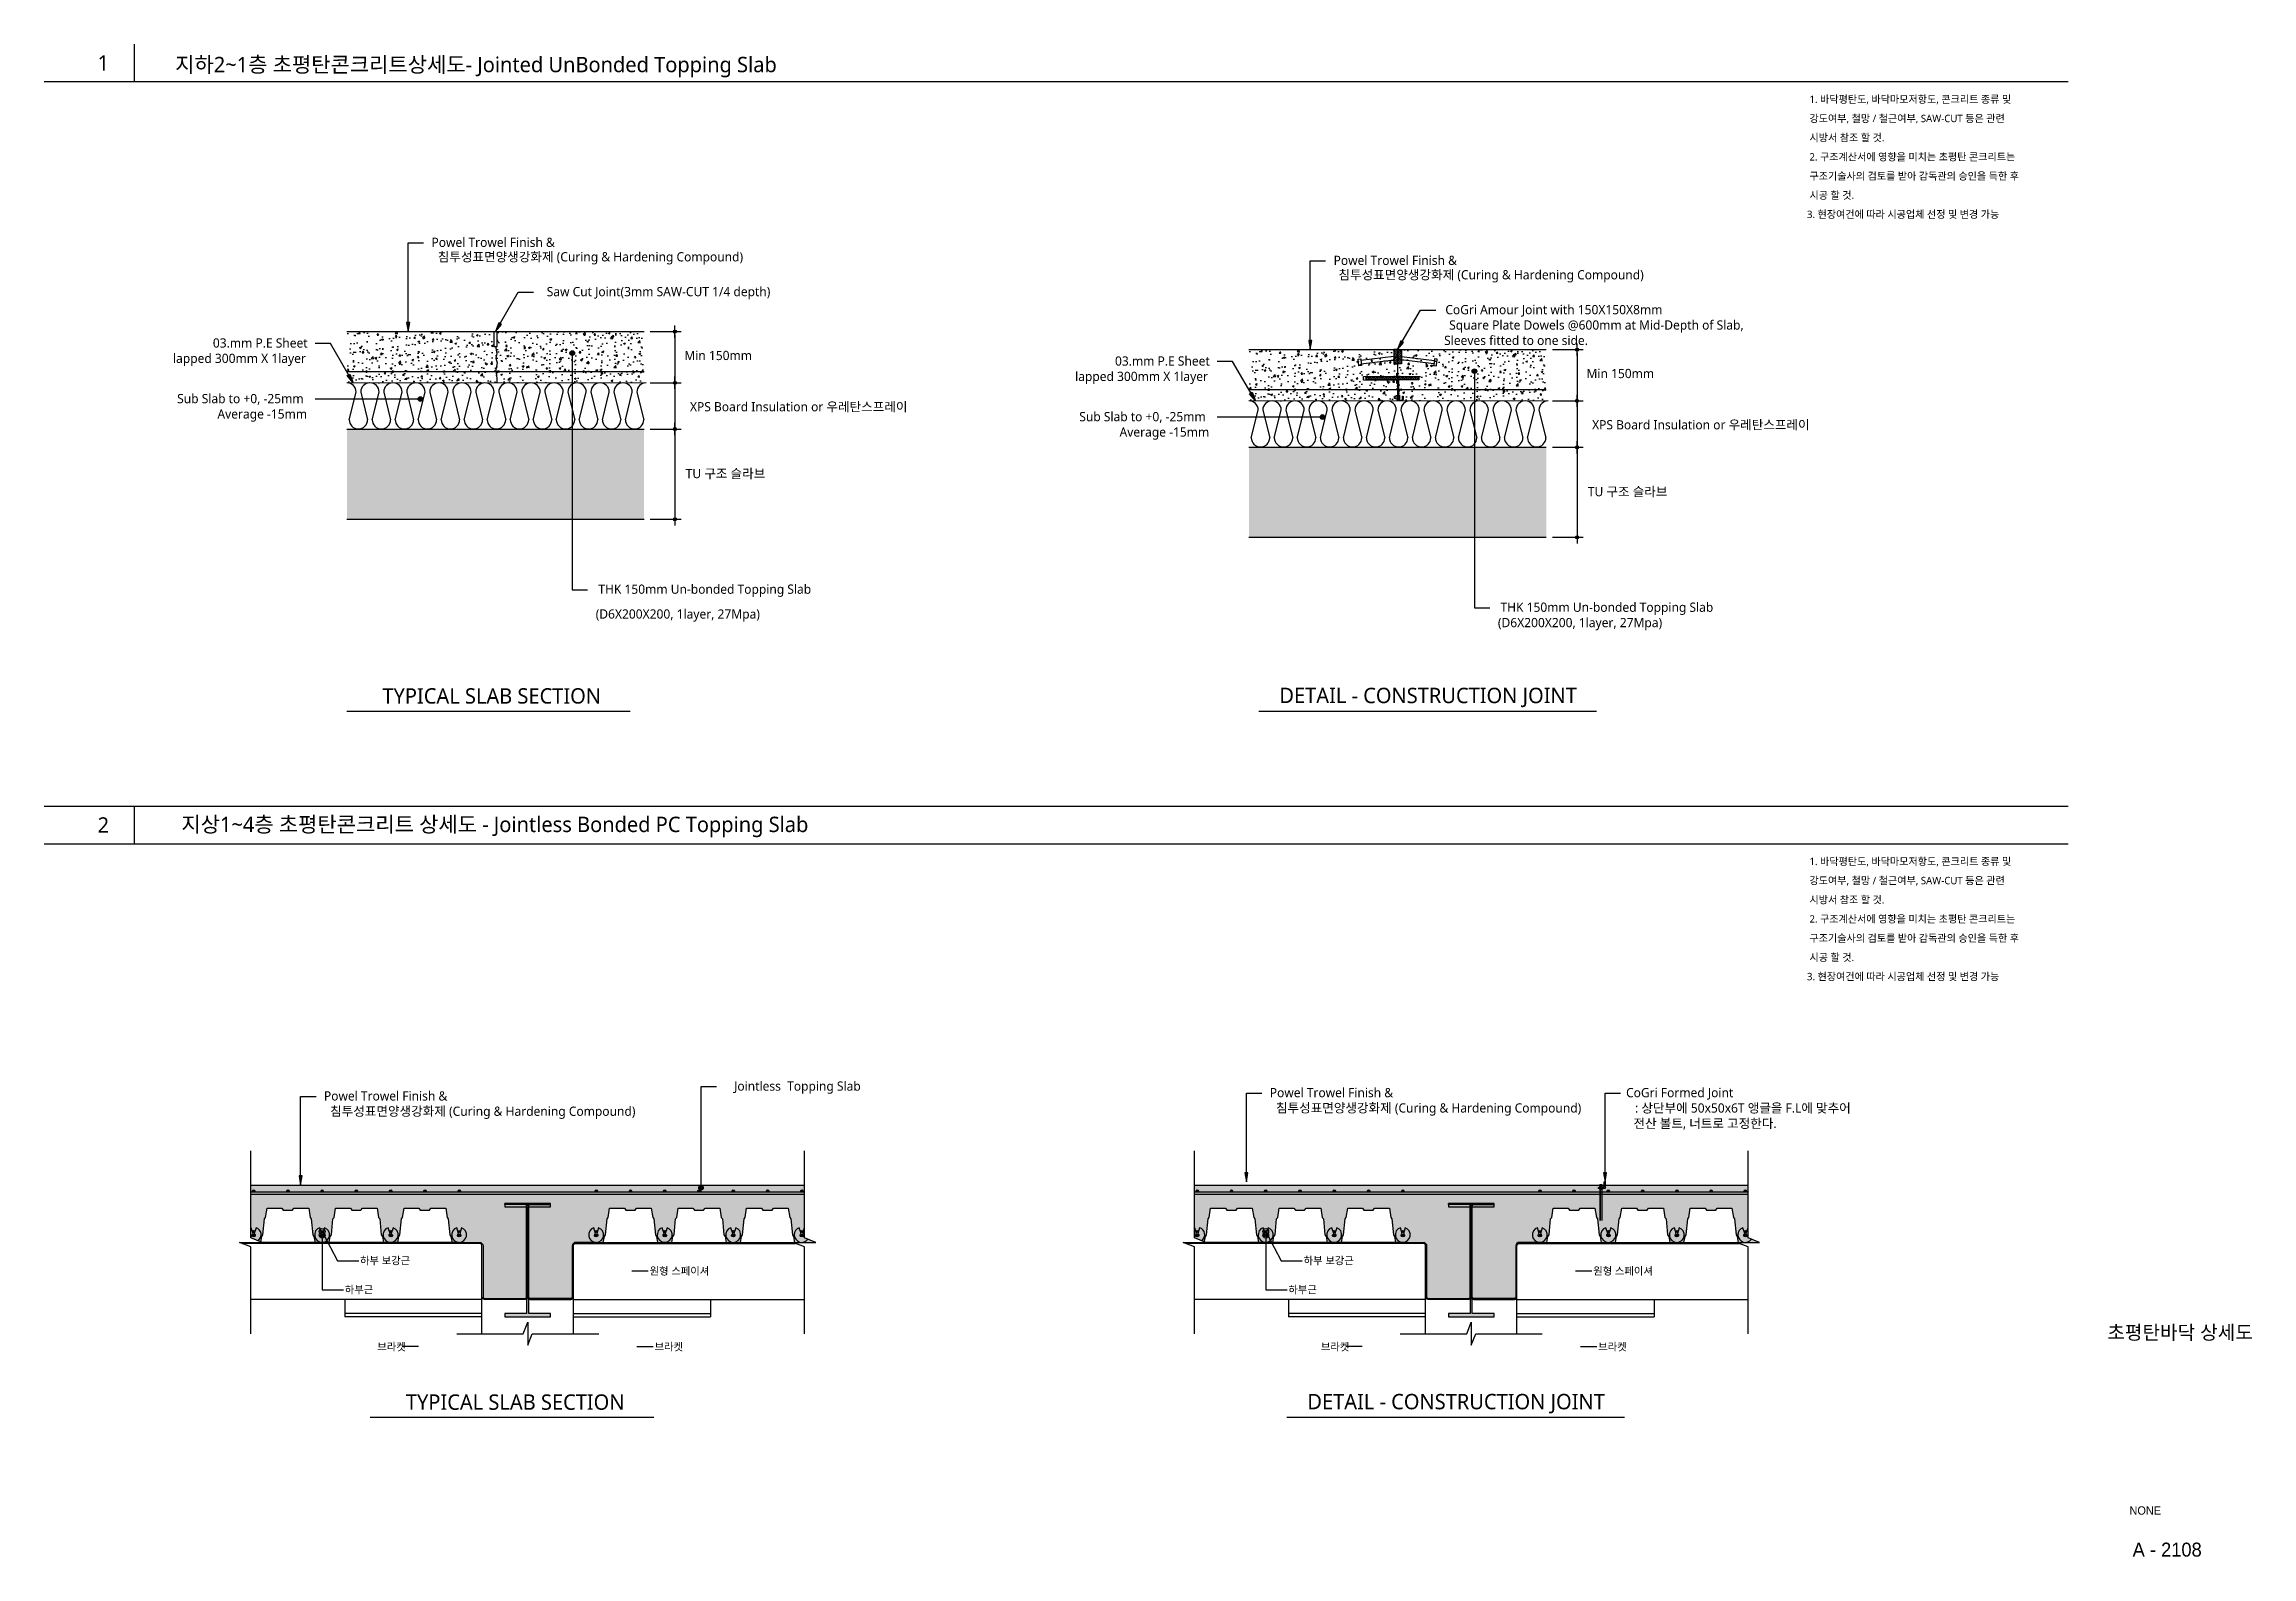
# Model space of a CAD drawing. Header units: millimetres. Extents: x 57495 to 452331, y 511669 to 782105.
import ezdxf
from ezdxf.enums import TextEntityAlignment as Align

# ---------------------------------------------------------------- set-up
doc = ezdxf.new("R2010")
doc.units = ezdxf.units.MM
doc.header["$LTSCALE"] = 50
for name, color, linetype in [('253', 253, 'Continuous'), ('4A.TEC FORM-TEXT', 3, 'Continuous'), ('4A.TEC TEXT 2', 3, 'Continuous'), ('A-DIM-S', 9, 'Continuous'), ('A-ELE-2', 2, 'Continuous'), ('A-ELE-3', 3, 'Continuous'), ('A-ELE-7', 7, 'Continuous'), ('A-ELE-8', 8, 'Continuous'), ('A-ELE-9', 9, 'Continuous'), ('A-FIN-6', 6, 'Continuous'), ('A-HAT-253', 253, 'Continuous'), ('A-INS', 9, 'Continuous'), ('A-LEAD', 7, 'Continuous'), ('A-SHEET', 7, 'Continuous'), ('A-TEX-3', 3, 'Continuous'), ('A-TEX-SYM-2', 3, 'Continuous'), ('COL', 2, 'Continuous'), ('DIM', 7, 'Continuous'), ('EL-1', 2, 'Continuous'), ('EL-6', 6, 'Continuous'), ('SYM1', 7, 'Continuous'), ('TXT', 3, 'Continuous'), ('데크', 2, 'Continuous')]:
    doc.layers.add(name, color=color, linetype=linetype)
doc.styles.add('HY울릉도M', font='')
doc.styles.add('나눔고딕', font='')
doc.styles.add('돋움', font='')
doc.styles.add('맑은고딕', font='malgun.ttf')
doc.styles.get('HY울릉도M').set_extended_font_data('HY울릉도M')
doc.styles.get('나눔고딕').set_extended_font_data('Dotum')
doc.styles.get('돋움').set_extended_font_data('Dotum')
pattern_1 = [(45, (-4345223.93, -2477591.75), (-162.045304, 162.045304), [])]

# ---------------------------------------------------------------- blocks, each defined once
blk = doc.blocks.new('DIMDOT(S)')
at = {"layer": 'A-DIM-S', "linetype": 'Continuous'}
blk.add_line((-2, 0), (2, 0), dxfattribs=at)
for radius in [0.5, 0.25]:
    blk.add_circle((0, 0), radius, dxfattribs=at)

msp = doc.modelspace()

# ---------------------------------------------------------------- hatches: boundary and pattern name
at = {"layer": '253'}
for points in [[(148056, 574655), (144429, 574655, 0.4142136), (144155, 574381), (144155, 558140, 0.4142136), (144429, 557866), (151683, 557866, 0.4142136), (151957, 558140), (151957, 567253, -0.4142136), (152598, 567894), (156225, 567894), (157496, 567894), (157687, 568955), (157891, 569210), (158165, 572088), (158369, 572342), (158627, 574022), (161274, 574022), (161527, 573640), (163179, 573640), (163432, 574022), (166078, 574022), (166337, 572342), (166540, 572088), (166815, 569210), (167018, 568955), (167209, 567894), (169751, 567894), (169942, 568955), (170145, 569210), (170420, 572088), (170623, 572342), (170882, 574022), (173528, 574022), (173781, 573640), (175433, 573640), (175686, 574022), (178333, 574022), (178591, 572342), (178795, 572088), (179069, 569210), (179272, 568955), (179463, 567894), (182005, 567894), (182196, 568955), (182400, 569210), (182674, 572088), (182878, 572342), (183136, 574022), (185783, 574022), (186036, 573640), (187688, 573640), (187941, 574022), (190587, 574022), (190846, 572342), (191049, 572088), (191324, 569210), (191527, 568955), (191718, 567894), (193475, 567894), (195518, 567894), (193475, 568711), (193475, 578107), (94467, 578107), (94467, 568711), (96243, 568001), (96415, 568955), (96618, 569210), (96893, 572088), (97096, 572342), (97354, 574022), (100001, 574022), (100254, 573640), (101906, 573640), (102159, 574022), (104806, 574022), (105064, 572342), (105268, 572088), (105542, 569210), (105745, 568955), (105936, 567894), (108478, 567894), (108669, 568955), (108873, 569210), (109147, 572088), (109350, 572342), (109609, 574022), (112256, 574022), (112508, 573640), (114161, 573640), (114413, 574022), (117060, 574022), (117319, 572342), (117522, 572088), (117796, 569210), (118000, 568955), (118191, 567894), (120733, 567894), (120924, 568955), (121127, 569210), (121402, 572088), (121605, 572342), (121864, 574022), (124510, 574022), (124763, 573640), (126415, 573640), (126668, 574022), (129315, 574022), (129573, 572342), (129777, 572088), (130051, 569210), (130254, 568955), (130445, 567894), (132987, 567894), (135344, 567894, -0.4142136), (135985, 567253), (135985, 558140, 0.4142136), (136259, 557866), (143513, 557866, 0.4142136), (143787, 558140), (143787, 574381, 0.4142136), (143513, 574655), (139886, 574655), (139886, 574839), (143513, 574839, -0.4142136), (143971, 574381, -0.4142136), (144429, 574839), (148056, 574839)], [(316817, 574655), (313189, 574655, 0.4142136), (312916, 574381), (312916, 558140, 0.4142136), (313189, 557866), (320444, 557866, 0.4142136), (320718, 558140), (320718, 567253, -0.4142136), (321359, 567894), (324986, 567894), (326257, 567894), (326448, 568955), (326652, 569210), (326926, 572088), (327129, 572342), (327388, 574022), (330035, 574022), (330287, 573640), (331940, 573640), (332192, 574022), (334839, 574022), (335098, 572342), (335301, 572088), (335575, 569210), (335779, 568955), (335970, 567894), (338512, 567894), (338703, 568955), (338906, 569210), (339181, 572088), (339384, 572342), (339642, 574022), (342289, 574022), (342542, 573640), (344194, 573640), (344447, 574022), (347094, 574022), (347352, 572342), (347556, 572088), (347830, 569210), (348033, 568955), (348224, 567894), (350766, 567894), (350957, 568955), (351161, 569210), (351435, 572088), (351638, 572342), (351897, 574022), (354544, 574022), (354796, 573640), (356449, 573640), (356701, 574022), (359348, 574022), (359607, 572342), (359810, 572088), (360084, 569210), (360288, 568955), (360479, 567894), (362236, 567894), (364278, 567894), (362236, 568711), (362236, 578107), (263228, 578107), (263228, 568711), (265004, 568001), (265176, 568955), (265379, 569210), (265653, 572088), (265857, 572342), (266115, 574022), (268762, 574022), (269015, 573640), (270667, 573640), (270920, 574022), (273566, 574022), (273825, 572342), (274028, 572088), (274303, 569210), (274506, 568955), (274697, 567894), (277239, 567894), (277430, 568955), (277634, 569210), (277908, 572088), (278111, 572342), (278370, 574022), (281017, 574022), (281269, 573640), (282922, 573640), (283174, 574022), (285821, 574022), (286080, 572342), (286283, 572088), (286557, 569210), (286761, 568955), (286952, 567894), (289494, 567894), (289685, 568955), (289888, 569210), (290162, 572088), (290366, 572342), (290624, 574022), (293271, 574022), (293524, 573640), (295176, 573640), (295429, 574022), (298076, 574022), (298334, 572342), (298537, 572088), (298812, 569210), (299015, 568955), (299206, 567894), (301748, 567894), (304104, 567894, -0.4142136), (304746, 567253), (304746, 558140, 0.4142136), (305020, 557866), (312274, 557866, 0.4142136), (312548, 558140), (312548, 574381, 0.4142136), (312274, 574655), (308647, 574655), (308647, 574839), (312274, 574839, -0.4142136), (312732, 574381, -0.4142136), (313189, 574839), (316817, 574839)]]:
    msp.add_hatch(color=250, dxfattribs=at).paths.add_polyline_path(points)
at = {"layer": 'A-HAT-253'}
h = msp.add_hatch(dxfattribs=at)
h.set_pattern_fill('AR-CONC', color=256, scale=458.333333)
h.set_pattern_definition([(50, (982626.3, 87910.6), (3287.4425, -287.614), [343.75, -3781.25]), (355, (982626.3, 87910.6), (-635.944, 3447.547), [275, -3025]), (100.45144, (982900.3, 87886.6), (2651.499, 3159.933), [292.143, -3213.568]), (46.1842, (982626.3, 88827.2), (4891.523, -758.63), [515.625, -5671.875]), (96.63564, (983034, 88764), (4283.867, 4464.71), [438.214, -4820.355]), (351.18416, (982626.3, 88827), (4283.867, 4464.71), [412.5, -4537.5]), (21, (983084.7, 88598), (2735.824, -1845.3366), [343.75, -3781.25]), (326, (983084.7, 88598), (1115.195, 3323.604), [275, -3025]), (71.45144, (983312.7, 88444.3), (3851.019, 1478.268), [292.143, -3213.568]), (37.5, (982626.3, 87910.6), (55.7327, 1525.7635), [0, -2988.3333, 0, -3070.8333, 0, -3036.4583]), (7.5, (982626.3, 87910.6), (1205.7354, 1807.7203), [0, -1750.8333, 0, -2919.5833, 0, -1157.2917]), (327.5, (981604.3, 87910.6), (2446.6862, -103.3765), [0, -1145.8333, 0, -3575, 0, -4743.75]), (317.5, (981146, 87910.6), (2672.9366, 458.8145), [0, -1489.5833, 0, -2374.1667, 0, -3368.75])])
h.paths.add_polyline_path([(111634, 721550), (164800, 721550), (164800, 730717), (111634, 730717)])
h = msp.add_hatch(dxfattribs=at)
h.set_pattern_fill('AR-CONC', color=256, scale=458.333333)
h.set_pattern_definition([(50, (1143967.7, 84685), (3287.4425, -287.614), [343.75, -3781.25]), (355, (1143967.7, 84685), (-635.944, 3447.547), [275, -3025]), (100.45144, (1144241.6, 84661), (2651.499, 3159.933), [292.143, -3213.568]), (46.1842, (1143967.7, 85601.7), (4891.523, -758.63), [515.625, -5671.875]), (96.63564, (1144375.3, 85538.5), (4283.867, 4464.71), [438.214, -4820.355]), (351.18416, (1143967.7, 85601.7), (4283.867, 4464.71), [412.5, -4537.5]), (21, (1144426, 85372.5), (2735.824, -1845.3366), [343.75, -3781.25]), (326, (1144426, 85372.5), (1115.195, 3323.604), [275, -3025]), (71.45144, (1144654, 85218.7), (3851.019, 1478.268), [292.143, -3213.568]), (37.5, (1143967.7, 84685), (55.7327, 1525.7635), [0, -2988.3333, 0, -3070.8333, 0, -3036.4583]), (7.5, (1143967.7, 84685), (1205.7354, 1807.7203), [0, -1750.8333, 0, -2919.5833, 0, -1157.2917]), (327.5, (1142945.6, 84685), (2446.6862, -103.3765), [0, -1145.8333, 0, -3575, 0, -4743.75]), (317.5, (1142487.2, 84685), (2672.9366, 458.8145), [0, -1489.5833, 0, -2374.1667, 0, -3368.75])])
h.paths.add_polyline_path([(272975, 718324), (326142, 718324), (326142, 727491), (272975, 727491)])
h = msp.add_hatch(dxfattribs=at)
h.set_pattern_fill('LINE', color=256, scale=1833.333333, angle=45, style=0)
h.set_pattern_definition(pattern_1)
h.paths.add_polyline_path([(299511, 727491), (298883, 727491), (298883, 724979), (299511, 724979)])
h.paths.add_polyline_path([(300234, 727491), (299606, 727491), (299606, 724979), (300234, 724979)])
h = msp.add_hatch(color=256, dxfattribs=at)
h.dxf.hatch_style = 1
h.paths.add_polyline_path([(299511, 723305), (299386, 723305), (299386, 722765, -0.4131905), (299355, 722734), (293482, 722682, 0.41166), (293451, 722651), (293451, 722076, 0.4116598), (293482, 722044), (299355, 721993, -0.4116601), (299386, 721962), (299386, 721421), (299511, 721421), (299511, 722106), (293859, 722106), (293859, 722608), (299511, 722608)])
h = msp.add_hatch(dxfattribs=at)
h.set_pattern_fill('LINE', color=256, scale=1833.333333, angle=45, style=0)
h.set_pattern_definition(pattern_1)
h.paths.add_polyline_path([(303374, 722608), (299606, 722608), (299606, 722106), (303374, 722106)])
h.paths.add_polyline_path([(299511, 722608), (293859, 722608), (293859, 722106), (299511, 722106)])
h = msp.add_hatch(color=256, dxfattribs=at)
h.dxf.hatch_style = 1
h.paths.add_polyline_path([(111634, 713300), (164800, 713300), (164800, 697167), (111634, 697167)])
h = msp.add_hatch(color=256, dxfattribs=at)
h.dxf.hatch_style = 1
h.paths.add_polyline_path([(272975, 710074), (326142, 710074), (326142, 693941), (272975, 693941)])
at = {"layer": 'A-LEAD', "ltscale": 0.05}
for points in [[(122871, 732367), (122321, 732367), (122596, 730717)], [(139280, 732008), (138804, 732283), (138217, 730717)], [(284212, 729141), (283662, 729141), (283937, 727491)], [(300622, 728783), (300145, 729058), (299558, 727491)], [(111716, 722841), (112192, 723116), (112779, 721550)], [(273057, 719616), (273533, 719891), (274120, 718324)], [(103640, 579757), (103090, 579757), (103365, 578107)], [(272796, 580348), (272246, 580348), (272521, 578698)], [(336922, 580348), (336372, 580348), (336647, 578698)]]:
    msp.add_hatch(color=256, dxfattribs=at).paths.add_polyline_path(points)
h = msp.add_hatch(color=256, dxfattribs=at)
h.dxf.hatch_style = 1
edge = h.paths.add_edge_path()
edge.add_arc((151948, 726869), 413, 0, 360)
h = msp.add_hatch(color=256, dxfattribs=at)
h.dxf.hatch_style = 1
edge = h.paths.add_edge_path()
edge.add_arc((313289, 723644), 413, 0, 360)
h = msp.add_hatch(color=256, dxfattribs=at)
h.dxf.hatch_style = 1
edge = h.paths.add_edge_path()
edge.add_arc((124780, 718662), 413, 0, 360)
h = msp.add_hatch(color=256, dxfattribs=at)
h.dxf.hatch_style = 1
edge = h.paths.add_edge_path()
edge.add_arc((286122, 715436), 413, 0, 360)
h = msp.add_hatch(color=256, dxfattribs=at)
h.dxf.hatch_style = 1
edge = h.paths.add_edge_path()
edge.add_arc((174972, 577632), 413, 0, 360)
at = {"layer": 'COL'}
for points in [[(148035, 555150), (144155, 555150), (144155, 574267), (148035, 574267), (148035, 574839), (139906, 574839), (139906, 574267), (143787, 574267), (143787, 555150), (139906, 555150), (139906, 554578), (148035, 554578)], [(316796, 555150), (312916, 555150), (312916, 574267), (316796, 574267), (316796, 574839), (308667, 574839), (308667, 574267), (312548, 574267), (312548, 555150), (308667, 555150), (308667, 554578), (316796, 554578)]]:
    msp.add_hatch(color=256, dxfattribs=at).paths.add_polyline_path(points)
at = {"layer": 'EL-1'}
for points in [[(94758, 577085, -1), (95166, 577085, -1)], [(100885, 577085, -1), (101294, 577085, -1)], [(107012, 577085, -1), (107421, 577085, -1)], [(113140, 577085, -1), (113548, 577085, -1)], [(119267, 577085, -1), (119675, 577085, -1)], [(125394, 577085, -1), (125803, 577085, -1)], [(131521, 577085, -1), (131930, 577085, -1)], [(156030, 577085, -1), (156439, 577085, -1)], [(162158, 577085, -1), (162566, 577085, -1)], [(168285, 577085, -1), (168693, 577085, -1)], [(174412, 577085, -1), (174821, 577085, -1)], [(180540, 577085, -1), (180948, 577085, -1)], [(186667, 577085, -1), (187075, 577085, -1)], [(192794, 577085, -1), (193203, 577085, -1)], [(263519, 577085, -1), (263927, 577085, -1)], [(269646, 577085, -1), (270054, 577085, -1)], [(275773, 577085, -1), (276182, 577085, -1)], [(281900, 577085, -1), (282309, 577085, -1)], [(288028, 577085, -1), (288436, 577085, -1)], [(294155, 577085, -1), (294563, 577085, -1)], [(300282, 577085, -1), (300691, 577085, -1)], [(324791, 577085, -1), (325200, 577085, -1)], [(330919, 577085, -1), (331327, 577085, -1)], [(337046, 577085, -1), (337454, 577085, -1)], [(343173, 577085, -1), (343582, 577085, -1)], [(349300, 577085, -1), (349709, 577085, -1)], [(355428, 577085, -1), (355836, 577085, -1)], [(361555, 577085, -1), (361963, 577085, -1)], [(94758, 569833, -1), (95166, 569833, -1)], [(94758, 569164, -1), (95166, 569164, -1)], [(107012, 569833, -1), (107421, 569833, -1)], [(107012, 569164, -1), (107421, 569164, -1)], [(119267, 569833, -1), (119675, 569833, -1)], [(119267, 569164, -1), (119675, 569164, -1)], [(131521, 569833, -1), (131930, 569833, -1)], [(131521, 569164, -1), (131930, 569164, -1)], [(156030, 569833, -1), (156439, 569833, -1)], [(156030, 569164, -1), (156439, 569164, -1)], [(168285, 569833, -1), (168693, 569833, -1)], [(168285, 569164, -1), (168693, 569164, -1)], [(180540, 569833, -1), (180948, 569833, -1)], [(180540, 569164, -1), (180948, 569164, -1)], [(192794, 569833, -1), (193203, 569833, -1)], [(192794, 569164, -1), (193203, 569164, -1)], [(263519, 569833, -1), (263927, 569833, -1)], [(263519, 569164, -1), (263927, 569164, -1)], [(275773, 569833, -1), (276182, 569833, -1)], [(275773, 569164, -1), (276182, 569164, -1)], [(288028, 569833, -1), (288436, 569833, -1)], [(288028, 569164, -1), (288436, 569164, -1)], [(300282, 569833, -1), (300691, 569833, -1)], [(300282, 569164, -1), (300691, 569164, -1)], [(324791, 569833, -1), (325200, 569833, -1)], [(324791, 569164, -1), (325200, 569164, -1)], [(337046, 569833, -1), (337454, 569833, -1)], [(337046, 569164, -1), (337454, 569164, -1)], [(349300, 569833, -1), (349709, 569833, -1)], [(349300, 569164, -1), (349709, 569164, -1)], [(361555, 569833, -1), (361963, 569833, -1)], [(361555, 569164, -1), (361963, 569164, -1)]]:
    msp.add_hatch(color=2, dxfattribs=at).paths.add_polyline_path(points)

# ---------------------------------------------------------------- linework, layer by layer
for centre in [(107217, 569833), (107217, 569164), (275977, 569833), (275977, 569164)]:
    msp.add_circle(centre, 512)
at = {"layer": 'A-DIM-S'}
for p, q in [((165900, 730717), (171400, 730717)), ((170300, 730167), (170300, 722115)), ((327242, 727491), (332742, 727491)), ((331642, 726941), (331642, 718889)), ((165900, 721565), (171400, 721565)), ((170300, 721015), (170300, 713812)), ((327242, 718339), (332742, 718339)), ((331642, 717789), (331642, 710587)), ((165900, 713300), (171400, 713300)), ((170300, 712712), (170300, 697717)), ((327242, 710037), (332742, 710037)), ((331642, 709487), (331642, 694491)), ((165900, 697167), (171400, 697167)), ((327242, 693941), (332742, 693941))]:
    msp.add_line(p, q, dxfattribs=at)
at = {"layer": 'A-ELE-2'}
for p, q in [((111634, 713300), (164800, 713300)), ((272975, 710074), (326142, 710074))]:
    msp.add_line(p, q, dxfattribs=at)
for points in [[(111634, 697167), (164800, 697167)], [(272975, 693941), (326142, 693941)]]:
    msp.add_lwpolyline(points, dxfattribs=at)
at = {"layer": 'A-ELE-3'}
for p, q in [((111634, 723567), (164800, 723567)), ((272975, 720341), (326142, 720341))]:
    msp.add_line(p, q, dxfattribs=at)
for centre in [(119863, 723567), (129046, 723567), (138774, 723567), (147957, 723567), (157141, 723567), (281204, 720341), (290387, 720341), (300115, 720341), (309299, 720341), (318482, 720341)]:
    msp.add_circle(centre, 161, dxfattribs=at)
at = {"layer": 'A-ELE-7'}
for points in [[(137942, 730717), (137942, 728058), (138492, 728058), (138492, 730717)], [(138224, 728058), (138448, 726820), (138269, 725958), (138537, 725126), (138299, 723967), (138478, 722332), (138434, 721550)]]:
    msp.add_lwpolyline(points, dxfattribs=at)
at = {"layer": 'A-ELE-8', "const_width": 183}
for points in [[(111634, 721550), (164800, 721550)], [(272975, 718324), (326142, 718324)]]:
    msp.add_lwpolyline(points, dxfattribs=at)
at = {"layer": 'A-ELE-9'}
for p, q in [((298883, 727491), (298883, 724979)), ((299511, 727491), (298883, 727491)), ((299511, 727491), (299511, 718513)), ((299606, 727491), (300234, 727491)), ((299606, 718481), (299606, 727491)), ((300234, 727491), (300234, 724979)), ((293859, 722608), (293859, 722106)), ((299511, 722608), (293859, 722608)), ((298883, 724979), (299511, 724979)), ((300234, 724979), (299606, 724979)), ((303374, 722608), (299606, 722608)), ((303374, 722608), (303374, 722106)), ((299511, 722106), (293859, 722106)), ((303374, 722106), (299606, 722106)), ((335644, 577849), (336199, 577849)), ((335644, 577849), (335644, 577703)), ((335644, 577528), (335644, 577381)), ((335644, 577381), (336199, 577381)), ((335746, 578215), (335790, 578259)), ((335746, 578215), (336097, 578215)), ((335746, 578215), (335746, 577849)), ((335746, 577381), (335746, 571820)), ((335790, 578259), (336053, 578259)), ((335790, 578215), (335790, 577849)), ((335790, 577381), (335790, 571820)), ((335922, 577849), (335922, 577703)), ((335922, 577528), (335922, 577381)), ((336053, 578259), (336097, 578215)), ((336053, 578215), (336053, 577849)), ((336053, 577381), (336053, 571820)), ((336097, 578215), (336097, 577849)), ((336097, 577381), (336097, 571820)), ((336199, 577849), (336199, 577703)), ((336199, 577528), (336199, 577381))]:
    msp.add_line(p, q, dxfattribs=at)
for points in [[(299606, 726863), (299511, 726863)], [(298883, 726279), (292986, 725555)], [(300234, 726279), (306131, 725555)], [(299323, 718750), (299009, 718750), (299009, 719155), (299323, 719155)], [(299511, 718638), (299323, 718638), (299323, 719266), (299511, 719266)], [(299511, 718513), (299606, 718513)]]:
    msp.add_lwpolyline(points, dxfattribs=at)
at = {"layer": 'A-ELE-9', "flags": 128}
for points in [[(292484, 725775), (292951, 725833), (292953, 725821), (292957, 725788), (292964, 725733), (292973, 725660), (292984, 725571), (292996, 725469), (293010, 725358), (293038, 725129), (293051, 725018), (293064, 724916), (293075, 724827), (293084, 724754), (293091, 724699), (293095, 724666), (293096, 724655), (292629, 724597), (292627, 724608), (292623, 724642), (292616, 724696), (292607, 724770), (292596, 724859), (292584, 724961), (292570, 725071), (292556, 725186), (292542, 725301), (292529, 725412), (292516, 725513), (292505, 725603), (292496, 725676), (292489, 725730), (292485, 725764), (292484, 725775)], [(306633, 725775), (306165, 725833), (306164, 725821), (306160, 725788), (306153, 725733), (306144, 725660), (306133, 725571), (306121, 725469), (306107, 725358), (306079, 725129), (306065, 725018), (306053, 724916), (306042, 724827), (306033, 724754), (306026, 724699), (306022, 724666), (306021, 724655), (306488, 724597), (306490, 724608), (306494, 724642), (306500, 724696), (306509, 724770), (306520, 724859), (306533, 724961), (306547, 725071), (306561, 725186), (306575, 725301), (306588, 725412), (306601, 725513), (306612, 725603), (306621, 725676), (306627, 725730), (306632, 725764), (306633, 725775)]]:
    msp.add_lwpolyline(points, dxfattribs=at)
at = {"layer": 'A-ELE-9'}
for points in [[(293062, 724932), (298427, 725591, -0.0305528), (298695, 725607), (298883, 725607)], [(299511, 721421), (299386, 721421), (299386, 721962, 0.4116599), (299355, 721993), (293482, 722044, -0.4116599), (293451, 722076), (293451, 722651, -0.4116599), (293482, 722682), (299355, 722734, 0.4101309), (299386, 722765), (299386, 723305), (299511, 723305)], [(306055, 724932), (300690, 725591, 0.0305528), (300422, 725607), (300234, 725607)], [(299606, 722060), (299700, 722060), (299700, 718481, 0.4663077), (299773, 718420), (300401, 718530, 0.3639702), (300453, 718592), (300453, 719148), (300548, 719148), (300548, 718592, -0.3639702), (300418, 718438), (299790, 718327, -0.4663077), (299606, 718481)]]:
    msp.add_lwpolyline(points, format="xyb", dxfattribs=at)
msp.add_lwpolyline([(299706, 719361), (299894, 719361), (299894, 718544), (299706, 718544)], close=True, dxfattribs=at)
msp.add_lwpolyline([(335547, 577703), (336296, 577703, 0.4142136), (336471, 577879), (336471, 578627, -0.4142136), (336542, 578698), (336647, 578698), (336647, 577528), (335477, 577528), (335477, 577633, -0.4142136)], format="xyb", close=True, dxfattribs=at)
at = {"layer": 'A-FIN-6'}
for points in [[(111634, 730717), (164800, 730717)], [(272975, 727491), (298883, 727491)], [(300234, 727491), (326142, 727491)]]:
    msp.add_lwpolyline(points, dxfattribs=at)
at = {"layer": 'A-INS', "ltscale": 0.5}
for p, q in [((112045, 714964), (113280, 719903)), ((114104, 719903), (115338, 714964)), ((116162, 714964), (117397, 719903)), ((118220, 719903), (119455, 714964)), ((120278, 714964), (121513, 719903)), ((122336, 719903), (123571, 714964)), ((124394, 714964), (125629, 719903)), ((126452, 719903), (127687, 714964)), ((128510, 714964), (129745, 719903)), ((130568, 719903), (131803, 714964)), ((132626, 714964), (133861, 719903)), ((134685, 719903), (135919, 714964)), ((136743, 714964), (137978, 719903)), ((138801, 719903), (140036, 714964)), ((140859, 714964), (142094, 719903)), ((142917, 719903), (144152, 714964)), ((144975, 714964), (146210, 719903)), ((147033, 719903), (148268, 714964)), ((149091, 714964), (150326, 719903)), ((151149, 719903), (152384, 714964)), ((153208, 714964), (154442, 719903)), ((155266, 719903), (156501, 714964)), ((157324, 714964), (158559, 719903)), ((159382, 719903), (160617, 714964)), ((161440, 714964), (162675, 719903)), ((163498, 719903), (164733, 714964)), ((273387, 711738), (274622, 716678)), ((275445, 716678), (276680, 711738)), ((277503, 711738), (278738, 716678)), ((279561, 716678), (280796, 711738)), ((281619, 711738), (282854, 716678)), ((283677, 716678), (284912, 711738)), ((285735, 711738), (286970, 716678)), ((287793, 716678), (289028, 711738)), ((289852, 711738), (291086, 716678)), ((291910, 716678), (293145, 711738)), ((293968, 711738), (295203, 716678)), ((296026, 716678), (297261, 711738)), ((298084, 711738), (299319, 716678)), ((300142, 716678), (301377, 711738)), ((302200, 711738), (303435, 716678)), ((304258, 716678), (305493, 711738)), ((306316, 711738), (307551, 716678)), ((308375, 716678), (309609, 711738)), ((310433, 711738), (311668, 716678)), ((312491, 716678), (313726, 711738)), ((314549, 711738), (315784, 716678)), ((316607, 716678), (317842, 711738)), ((318665, 711738), (319900, 716678)), ((320723, 716678), (321958, 711738)), ((322781, 711738), (324016, 716678)), ((324839, 716678), (326074, 711738))]:
    msp.add_line(p, q, dxfattribs=at)
for centre, start, end in [((111634, 719903), 0, 90), ((115750, 719903), 90, 180), ((115750, 719903), 0, 90), ((119866, 719903), 90, 180), ((119866, 719903), 0, 90), ((123982, 719903), 90, 180), ((123982, 719903), 0, 90), ((128099, 719903), 90, 180), ((128099, 719903), 0, 90), ((132215, 719903), 90, 180), ((132215, 719903), 0, 90), ((136331, 719903), 90, 180), ((136331, 719903), 0, 90), ((140447, 719903), 90, 180), ((140447, 719903), 0, 90), ((144564, 719903), 90, 180), ((144564, 719903), 0, 90), ((148680, 719903), 90, 180), ((148680, 719903), 0, 90), ((152796, 719903), 90, 180), ((152796, 719903), 0, 90), ((156912, 719903), 90, 180), ((156912, 719903), 0, 90), ((161028, 719903), 90, 180), ((161028, 719903), 0, 90), ((165145, 719903), 90, 180), ((113692, 714964), 180, 0), ((117808, 714964), 180, 0), ((121924, 714964), 180, 0), ((126041, 714964), 180, 0), ((130157, 714964), 180, 0), ((134273, 714964), 180, 0), ((138389, 714964), 180, 0), ((142505, 714964), 180, 0), ((146622, 714964), 180, 0), ((150738, 714964), 180, 0), ((154854, 714964), 180, 0), ((158970, 714964), 180, 0), ((163086, 714964), 180, 0), ((272975, 716678), 0, 90), ((277091, 716678), 90, 180), ((277091, 716678), 0, 90), ((281208, 716678), 90, 180), ((281208, 716678), 0, 90), ((285324, 716678), 90, 180), ((285324, 716678), 0, 90), ((289440, 716678), 90, 180), ((289440, 716678), 0, 90), ((293556, 716678), 90, 180), ((293556, 716678), 0, 90), ((297672, 716678), 90, 180), ((297672, 716678), 0, 90), ((301789, 716678), 90, 180), ((301789, 716678), 0, 90), ((305905, 716678), 90, 180), ((305905, 716678), 0, 90), ((310021, 716678), 90, 180), ((310021, 716678), 0, 90), ((314137, 716678), 90, 180), ((314137, 716678), 0, 90), ((318253, 716678), 90, 180), ((318253, 716678), 0, 90), ((322370, 716678), 90, 180), ((322370, 716678), 0, 90), ((326486, 716678), 90, 180), ((275033, 711738), 180, 0), ((279149, 711738), 180, 0), ((283266, 711738), 180, 0), ((287382, 711738), 180, 0), ((291498, 711738), 180, 0), ((295614, 711738), 180, 0), ((299731, 711738), 180, 0), ((303847, 711738), 180, 0), ((307963, 711738), 180, 0), ((312079, 711738), 180, 0), ((316195, 711738), 180, 0), ((320312, 711738), 180, 0), ((324428, 711738), 180, 0)]:
    msp.add_arc(centre, 1646, start, end, dxfattribs=at)
at = {"layer": 'A-LEAD', "ltscale": 0.05}
for points in [[(122596, 730717), (122596, 746583)], [(122596, 746583), (125346, 746583)], [(283937, 727491), (283937, 743357)], [(283937, 743357), (286687, 743357)], [(138217, 730717), (142291, 737773), (145041, 737773)], [(299558, 727491), (303633, 734548), (306383, 734548)], [(122871, 732367), (122321, 732367), (122596, 730717), (122871, 732367)], [(139280, 732008), (138804, 732283), (138217, 730717), (139280, 732008)], [(112779, 721550), (108705, 728607), (105955, 728607)], [(151948, 726869), (151948, 684573)], [(284212, 729141), (283662, 729141), (283937, 727491), (284212, 729141)], [(300622, 728783), (300145, 729058), (299558, 727491), (300622, 728783)], [(111716, 722841), (112192, 723116), (112779, 721550), (111716, 722841)], [(274120, 718324), (270046, 725381), (267296, 725381)], [(313289, 723644), (313289, 681348)], [(124780, 718662), (105955, 718662)], [(273057, 719616), (273533, 719891), (274120, 718324), (273057, 719616)], [(286122, 715436), (267296, 715436)], [(151948, 684573), (154698, 684573)], [(313289, 681348), (316039, 681348)], [(103365, 578107), (103365, 593973)], [(103365, 593973), (106115, 593973)], [(272521, 578698), (272521, 594564)], [(272521, 594564), (275271, 594564)], [(336647, 578698), (336647, 594564)], [(336647, 594564), (339397, 594564)], [(103640, 579757), (103090, 579757), (103365, 578107), (103640, 579757)], [(272796, 580348), (272246, 580348), (272521, 578698), (272796, 580348)], [(336922, 580348), (336372, 580348), (336647, 578698), (336922, 580348)]]:
    msp.add_lwpolyline(points, dxfattribs=at)
at = {"layer": 'A-LEAD', "ltscale": 0.05, "elevation": 82161}
for points in [[(174972, 577040), (174972, 595732)], [(174972, 595732), (177722, 595732)]]:
    msp.add_lwpolyline(points, dxfattribs=at)
at = {"layer": 'A-LEAD', "ltscale": 0.05}
for centre in [(151948, 726869), (313289, 723644), (124780, 718662), (286122, 715436), (174972, 577632)]:
    msp.add_circle(centre, 413, dxfattribs=at)
at = {"layer": 'A-SHEET'}
for p, q in [((73579, 782105), (73579, 775413)), ((57495, 775413), (419495, 775413)), ((111616, 662876), (162327, 662876)), ((274723, 662876), (335137, 662876)), ((57495, 645855), (419495, 645855)), ((73579, 645855), (73579, 639163)), ((57495, 639163), (419495, 639163)), ((115815, 536627), (166526, 536627)), ((279724, 536627), (340139, 536627))]:
    msp.add_line(p, q, dxfattribs=at)
at = {"layer": 'COL', "color": 3}
for points in [[(139886, 574839), (143513, 574839, -0.4142136), (143971, 574381), (143971, 558140, -0.4142136), (143513, 557682), (136259, 557682, -0.4142136), (135801, 558140), (135801, 567253, 0.4142136), (135344, 567711), (131716, 567711), (131716, 567894), (135344, 567894, -0.4142136), (135985, 567253), (135985, 558140, 0.4142136), (136259, 557866), (143513, 557866, 0.4142136), (143787, 558140), (143787, 574381, 0.4142136), (143513, 574655), (139886, 574655), (139886, 574839)], [(148056, 574839), (144429, 574839, 0.4142136), (143971, 574381), (143971, 558140, 0.4142136), (144429, 557682), (151683, 557682, 0.4142136), (152141, 558140), (152141, 567253, -0.4142136), (152598, 567711), (156225, 567711), (156225, 567894), (152598, 567894, 0.4142136), (151957, 567253), (151957, 558140, -0.4142136), (151683, 557866), (144429, 557866, -0.4142136), (144155, 558140), (144155, 574381, -0.4142136), (144429, 574655), (148056, 574655), (148056, 574839)], [(308647, 574839), (312274, 574839, -0.4142136), (312732, 574381), (312732, 558140, -0.4142136), (312274, 557682), (305020, 557682, -0.4142136), (304562, 558140), (304562, 567253, 0.4142136), (304104, 567711), (300477, 567711), (300477, 567894), (304104, 567894, -0.4142136), (304746, 567253), (304746, 558140, 0.4142136), (305020, 557866), (312274, 557866, 0.4142136), (312548, 558140), (312548, 574381, 0.4142136), (312274, 574655), (308647, 574655), (308647, 574839)], [(316817, 574839), (313189, 574839, 0.4142136), (312732, 574381), (312732, 558140, 0.4142136), (313189, 557682), (320444, 557682, 0.4142136), (320901, 558140), (320901, 567253, -0.4142136), (321359, 567711), (324986, 567711), (324986, 567894), (321359, 567894, 0.4142136), (320718, 567253), (320718, 558140, -0.4142136), (320444, 557866), (313189, 557866, -0.4142136), (312916, 558140), (312916, 574381, -0.4142136), (313189, 574655), (316817, 574655), (316817, 574839)]]:
    msp.add_lwpolyline(points, format="xyb", dxfattribs=at)
at = {"layer": 'COL'}
for points in [[(148035, 554578), (148035, 555150), (144155, 555150), (144155, 574267), (148035, 574267), (148035, 574839), (139906, 574839), (139906, 574267), (143787, 574267), (143787, 555150), (139906, 555150), (139906, 554578), (148035, 554578)], [(316796, 554578), (316796, 555150), (312916, 555150), (312916, 574267), (316796, 574267), (316796, 574839), (308667, 574839), (308667, 574267), (312548, 574267), (312548, 555150), (308667, 555150), (308667, 554578), (316796, 554578)]]:
    msp.add_lwpolyline(points, close=True, dxfattribs=at)
at = {"layer": 'DIM'}
for points in [[(107217, 568653), (107217, 559406), (111019, 559406)], [(107453, 569380), (109943, 564614), (113746, 564614)], [(275977, 568653), (275977, 559406), (279780, 559406)], [(276214, 569380), (278704, 564614), (282506, 564614)], [(162597, 562815), (165537, 562815)], [(331358, 562815), (334298, 562815)], [(124455, 549260), (121515, 549260)], [(163487, 549260), (166427, 549260)], [(293216, 549260), (290276, 549260)], [(332248, 549260), (335188, 549260)]]:
    msp.add_lwpolyline(points, dxfattribs=at)
for points in [[(157097, 568133, 0, 408, 0), (157978, 567281, 0, 0, 0), (162597, 562815, 0, 0, 0)], [(325858, 568133, 0, 408, 0), (326739, 567281, 0, 0, 0), (331358, 562815, 0, 0, 0)], [(129955, 554578, 0, 408, 0), (129074, 553726, 0, 0, 0), (124455, 549260, 0, 0, 0)], [(157987, 554578, 0, 408, 0), (158868, 553726, 0, 0, 0), (163487, 549260, 0, 0, 0)], [(298716, 554578, 0, 408, 0), (297835, 553726, 0, 0, 0), (293216, 549260, 0, 0, 0)], [(326747, 554578, 0, 408, 0), (327628, 553726, 0, 0, 0), (332248, 549260, 0, 0, 0)]]:
    msp.add_lwpolyline(points, format="xyseb", dxfattribs=at)
at = {"layer": 'EL-1', "color": 2}
for p, q in [((193475, 576881), (94467, 576881)), ((193475, 576473), (94467, 576473)), ((362236, 576881), (263228, 576881)), ((362236, 576473), (263228, 576473))]:
    msp.add_line(p, q, dxfattribs=at)
for centre in [(94962, 577085), (101089, 577085), (107217, 577085), (113344, 577085), (119471, 577085), (125598, 577085), (131726, 577085), (156235, 577085), (162362, 577085), (168489, 577085), (174616, 577085), (180744, 577085), (186871, 577085), (192998, 577085), (263723, 577085), (269850, 577085), (275977, 577085), (282105, 577085), (288232, 577085), (294359, 577085), (300486, 577085), (324996, 577085), (331123, 577085), (337250, 577085), (343377, 577085), (349505, 577085), (355632, 577085), (361759, 577085), (94962, 569833), (94962, 569164), (107217, 569833), (107217, 569164), (119471, 569833), (119471, 569164), (131726, 569833), (131726, 569164), (156235, 569833), (156235, 569164), (168489, 569833), (168489, 569164), (180744, 569833), (180744, 569164), (192998, 569833), (192998, 569164), (263723, 569833), (263723, 569164), (275977, 569833), (275977, 569164), (288232, 569833), (288232, 569164), (300486, 569833), (300486, 569164), (324996, 569833), (324996, 569164), (337250, 569833), (337250, 569164), (349505, 569833), (349505, 569164), (361759, 569833), (361759, 569164)]:
    msp.add_circle(centre, 204, dxfattribs=at)
at = {"layer": 'EL-6'}
for p, q in [((135801, 551555), (135801, 567711)), ((152141, 551555), (152141, 567711)), ((304562, 551555), (304562, 567711)), ((320901, 551555), (320901, 567711)), ((111292, 557682), (111292, 554578)), ((176650, 557682), (176650, 554578)), ((280053, 557682), (280053, 554578)), ((345410, 557682), (345410, 554578)), ((135801, 555150), (111292, 555150)), ((135801, 554578), (111292, 554578)), ((152141, 555150), (176650, 555150)), ((152141, 554578), (176650, 554578)), ((304562, 555150), (280053, 555150)), ((304562, 554578), (280053, 554578)), ((320901, 555150), (345410, 555150)), ((320901, 554578), (345410, 554578))]:
    msp.add_line(p, q, dxfattribs=at)
for points in [[(95786, 568184, 0.5930025), (95391, 570509), (95058, 569450, -5.710982), (94853, 569445), (94518, 570511, 0.0102382), (94467, 570492, 0.0102382)], [(193475, 570492, 0.0094782), (193427, 570509), (193094, 569450, -5.710982), (192890, 569445), (192555, 570511, 1.3770905), (194089, 568466, 1.3770905)], [(264547, 568184, 0.5930025), (264152, 570509), (263819, 569450, -5.710982), (263614, 569445), (263279, 570511, 0.0102382), (263228, 570492, 0.0102382)], [(362236, 570492, 0.0094782), (362188, 570509), (361855, 569450, -5.710982), (361650, 569445), (361315, 570511, 1.3770905), (362850, 568466, 1.3770905)]]:
    msp.add_lwpolyline(points, format="xyb", dxfattribs=at)
for points in [[(107646, 570509), (107313, 569450, -5.710982), (107108, 569445), (106773, 570511, 5.9947778)], [(119900, 570509), (119567, 569450, -5.710982), (119362, 569445), (119027, 570511, 5.9947778)], [(132155, 570509), (131822, 569450, -5.710982), (131617, 569445), (131282, 570511, 5.9947778)], [(156664, 570509), (156331, 569450, -5.710982), (156126, 569445), (155791, 570511, 5.9947778)], [(168918, 570509), (168585, 569450, -5.710982), (168380, 569445), (168046, 570511, 5.9947778)], [(181173, 570509), (180840, 569450, -5.710982), (180635, 569445), (180300, 570511, 5.9947778)], [(276406, 570509), (276073, 569450, -5.710982), (275869, 569445), (275534, 570511, 5.9947778)], [(288661, 570509), (288328, 569450, -5.710982), (288123, 569445), (287788, 570511, 5.9947778)], [(300915, 570509), (300582, 569450, -5.710982), (300378, 569445), (300043, 570511, 5.9947778)], [(325424, 570509), (325091, 569450, -5.710982), (324887, 569445), (324552, 570511, 5.9947778)], [(337679, 570509), (337346, 569450, -5.710982), (337141, 569445), (336806, 570511, 5.9947778)], [(349934, 570509), (349600, 569450, -5.710982), (349396, 569445), (349061, 570511, 5.9947778)]]:
    msp.add_lwpolyline(points, format="xyb", close=True, dxfattribs=at)
for points in [[(131716, 567711), (92884, 567711)], [(131716, 567894), (96509, 567894)], [(156225, 567894), (193475, 567894)], [(156225, 567711), (191892, 567711)], [(300477, 567711), (261645, 567711)], [(300477, 567894), (265270, 567894)], [(324986, 567894), (362236, 567894)], [(324986, 567711), (360653, 567711)], [(135801, 557682), (94467, 557682)], [(152141, 557682), (193475, 557682)], [(304562, 557682), (263228, 557682)], [(320901, 557682), (362236, 557682)]]:
    msp.add_lwpolyline(points, dxfattribs=at)
at = {"layer": 'SYM1'}
for points in [[(94467, 551555), (94467, 567077), (92424, 567894), (96509, 567894), (94467, 568711), (94467, 584234)], [(193475, 551555), (193475, 567077), (191433, 567894), (195518, 567894), (193475, 568711), (193475, 584234)], [(263228, 551555), (263228, 567077), (261185, 567894), (265270, 567894), (263228, 568711), (263228, 584234)], [(362236, 551555), (362236, 567077), (360193, 567894), (364278, 567894), (362236, 568711), (362236, 584234)], [(131272, 551555), (143154, 551555), (143971, 553597), (143971, 549513), (144788, 551555), (156670, 551555)], [(300033, 551555), (311915, 551555), (312732, 553597), (312732, 549513), (313549, 551555), (325431, 551555)]]:
    msp.add_lwpolyline(points, dxfattribs=at)
at = {"layer": '데크', "color": 7}
for p, q in [((94467, 578107), (193475, 578107)), ((263228, 578107), (362236, 578107))]:
    msp.add_line(p, q, dxfattribs=at)
for points in [[(94467, 567894), (96224, 567894), (96415, 568955), (96618, 569210), (96893, 572088), (97096, 572342), (97354, 574022), (100001, 574022), (100254, 573640), (101906, 573640), (102159, 574022), (104806, 574022), (105064, 572342), (105268, 572088), (105542, 569210), (105745, 568955), (105936, 567894), (108478, 567894), (108669, 568955), (108873, 569210), (109147, 572088), (109350, 572342), (109609, 574022), (112256, 574022), (112508, 573640), (114161, 573640), (114413, 574022), (117060, 574022), (117319, 572342), (117522, 572088), (117796, 569210), (118000, 568955), (118191, 567894), (120733, 567894), (120924, 568955), (121127, 569210), (121402, 572088), (121605, 572342), (121864, 574022), (124510, 574022), (124763, 573640), (126415, 573640), (126668, 574022), (129315, 574022), (129573, 572342), (129777, 572088), (130051, 569210), (130254, 568955), (130445, 567894), (132987, 567894)], [(154954, 567894), (157496, 567894), (157687, 568955), (157891, 569210), (158165, 572088), (158369, 572342), (158627, 574022), (161274, 574022), (161527, 573640), (163179, 573640), (163432, 574022), (166078, 574022), (166337, 572342), (166540, 572088), (166815, 569210), (167018, 568955), (167209, 567894), (169751, 567894), (169942, 568955), (170145, 569210), (170420, 572088), (170623, 572342), (170882, 574022), (173528, 574022), (173781, 573640), (175433, 573640), (175686, 574022), (178333, 574022), (178591, 572342), (178795, 572088), (179069, 569210), (179272, 568955), (179463, 567894), (182005, 567894), (182196, 568955), (182400, 569210), (182674, 572088), (182878, 572342), (183136, 574022), (185783, 574022), (186036, 573640), (187688, 573640), (187941, 574022), (190587, 574022), (190846, 572342), (191049, 572088), (191324, 569210), (191527, 568955), (191718, 567894), (193475, 567894)], [(263228, 567894), (264985, 567894), (265176, 568955), (265379, 569210), (265653, 572088), (265857, 572342), (266115, 574022), (268762, 574022), (269015, 573640), (270667, 573640), (270920, 574022), (273566, 574022), (273825, 572342), (274028, 572088), (274303, 569210), (274506, 568955), (274697, 567894), (277239, 567894), (277430, 568955), (277634, 569210), (277908, 572088), (278111, 572342), (278370, 574022), (281017, 574022), (281269, 573640), (282922, 573640), (283174, 574022), (285821, 574022), (286080, 572342), (286283, 572088), (286557, 569210), (286761, 568955), (286952, 567894), (289494, 567894), (289685, 568955), (289888, 569210), (290162, 572088), (290366, 572342), (290624, 574022), (293271, 574022), (293524, 573640), (295176, 573640), (295429, 574022), (298076, 574022), (298334, 572342), (298537, 572088), (298812, 569210), (299015, 568955), (299206, 567894), (301748, 567894)], [(323715, 567894), (326257, 567894), (326448, 568955), (326652, 569210), (326926, 572088), (327129, 572342), (327388, 574022), (330035, 574022), (330287, 573640), (331940, 573640), (332192, 574022), (334839, 574022), (335098, 572342), (335301, 572088), (335575, 569210), (335779, 568955), (335970, 567894), (338512, 567894), (338703, 568955), (338906, 569210), (339181, 572088), (339384, 572342), (339642, 574022), (342289, 574022), (342542, 573640), (344194, 573640), (344447, 574022), (347094, 574022), (347352, 572342), (347556, 572088), (347830, 569210), (348033, 568955), (348224, 567894), (350766, 567894), (350957, 568955), (351161, 569210), (351435, 572088), (351638, 572342), (351897, 574022), (354544, 574022), (354796, 573640), (356449, 573640), (356701, 574022), (359348, 574022), (359607, 572342), (359810, 572088), (360084, 569210), (360288, 568955), (360479, 567894), (362236, 567894)]]:
    msp.add_lwpolyline(points, dxfattribs=at)

# ---------------------------------------------------------------- block references
at = {"layer": 'A-DIM-S', "xscale": 550, "yscale": 550, "zscale": 550}
for p, rotation in [((170300, 730717), 90), ((331642, 727491), 90), ((170300, 721565), 270), ((170300, 721565), 90), ((331642, 718339), 270), ((331642, 718339), 90), ((170300, 713300), 270), ((170300, 713300), 90), ((331642, 710037), 270), ((331642, 710037), 90), ((170300, 697167), 270), ((331642, 693941), 270)]:
    msp.add_blockref('DIMDOT(S)', p, dxfattribs=dict(at, rotation=rotation))

# ---------------------------------------------------------------- texts
at = {"layer": '4A.TEC FORM-TEXT', "style": '돋움'}
msp.add_text('A - 2108', height=2500, dxfattribs=at).set_placement((437190, 511704), align=Align.CENTER)
at = {"layer": '4A.TEC TEXT 2', "style": '나눔고딕'}
for s, height, p in [('초평탄바닥 상세도', 2500, (439498, 550540)), ('NONE', 1500, (433270, 519204))]:
    msp.add_text(s, height=height, dxfattribs=at).set_placement(p, align=Align.CENTER)
at = {"layer": 'A-TEX-3', "style": '맑은고딕'}
for s, height, p in [('1', 2750, (68079, 778759)), ('지하2~1층 초평탄콘크리트상세도- Jointed UnBonded Topping Slab', 2750, (134727, 778464)), ('Powel Trowel Finish &', 1650, (137793, 746680)), ('침투성표면양생강화제 (Curing & Hardening Compound)', 1650, (155196, 744092)), ('Powel Trowel Finish &', 1650, (299135, 743455)), ('Saw Cut Joint(3mm SAW-CUT 1/4 depth)', 1650, (167375, 737871)), ('침투성표면양생강화제 (Curing & Hardening Compound)', 1650, (316274, 740877)), ('CoGri Amour Joint with 150X150X8mm', 1650, (327502, 734645)), ('Square Plate Dowels @600mm at Mid-Depth of Slab,', 1650, (335111, 731895)), ('lapped 300mm X 1layer', 1650, (92420, 725936)), ('03.mm P.E Sheet', 1650, (96144, 728686)), ('Min 150mm', 1650, (178044, 726451)), ('Sleeves fitted to one side.', 1650, (320732, 729145)), ('lapped 300mm X 1layer', 1650, (253761, 722711)), ('03.mm P.E Sheet', 1650, (257485, 725461)), ('Min 150mm', 1650, (339385, 723226)), ('Sub Slab to +0, -25mm', 1650, (92589, 718741)), ('Average -15mm', 1650, (96502, 715991)), ('XPS Board Insulation or 우레탄스프레이 ', 1650, (192725, 717288)), ('Sub Slab to +0, -25mm', 1650, (253930, 715516)), ('XPS Board Insulation or 우레탄스프레이 ', 1650, (354067, 714062)), ('Average -15mm', 1650, (257843, 712766)), ('TU 구조 슬라브', 1650, (179348, 705337)), ('TU 구조 슬라브', 1650, (340690, 702112)), ('THK 150mm Un-bonded Topping Slab', 1650, (175640, 684671)), ('(D6X200X200, 1layer, 27Mpa)', 1650, (170822, 680231)), ('(D6X200X200, 1layer, 27Mpa)', 1650, (332180, 678695)), ('THK 150mm Un-bonded Topping Slab', 1650, (336981, 681445)), ('TYPICAL SLAB SECTION', 2750, (137539, 665583)), ('DETAIL - CONSTRUCTION JOINT', 2750, (305012, 665667)), ('2', 2750, (68079, 642509)), ('지상1~4층 초평탄콘크리트 상세도 - Jointless Bonded PC Topping Slab ', 2750, (138569, 642618)), ('Jointless  Topping Slab', 1650, (192212, 595829, 82161)), ('Powel Trowel Finish &', 1650, (118562, 594070)), ('침투성표면양생강화제 (Curing & Hardening Compound)', 1650, (135942, 591337)), ('Powel Trowel Finish &', 1650, (287719, 594662)), ('침투성표면양생강화제 (Curing & Hardening Compound)', 1650, (305099, 591928)), ('CoGri Formed Joint', 1650, (350000, 594661)), (': 상단부에 50x50x6T 앵글을 F.L에 맞추어', 1650, (361310, 591911)), ('전산 볼트, 너트로 고정한다.', 1650, (354539, 589161)), ('TYPICAL SLAB SECTION', 2750, (141738, 539334)), ('DETAIL - CONSTRUCTION JOINT', 2750, (310014, 539418))]:
    msp.add_text(s, height=height, dxfattribs=at).set_placement(p, align=Align.MIDDLE_CENTER)
at = {"layer": 'A-TEX-SYM-2', "style": '맑은고딕'}
for s, p in [(' 1. 바닥평탄도, 바닥마모저항도, 콘크리트 종류 및', (372768, 772254)), (' 시방서 참조 할 것.', (372768, 765390)), (' 강도여부, 철망 / 철근여부, SAW-CUT 등은 관련', (372768, 768822)), (' 2. 구조계산서에 영향을 미치는 초평탄 콘크리트는', (372768, 761958)), (' 구조기술사의 검토를 받아 감독관의 승인을 득한 후', (372768, 758526)), (' 시공 할 것.', (372768, 755094)), ('3. 현장여건에 따라 시공업체 선정 및 변경 가능', (372768, 751684)), (' 1. 바닥평탄도, 바닥마모저항도, 콘크리트 종류 및', (372768, 636004)), (' 강도여부, 철망 / 철근여부, SAW-CUT 등은 관련', (372768, 632572)), (' 시방서 참조 할 것.', (372768, 629140)), (' 2. 구조계산서에 영향을 미치는 초평탄 콘크리트는', (372768, 625708)), (' 구조기술사의 검토를 받아 감독관의 승인을 득한 후', (372768, 622276)), ('3. 현장여건에 따라 시공업체 선정 및 변경 가능', (372768, 615412)), (' 시공 할 것.', (372768, 618844))]:
    msp.add_text(s, height=1320, dxfattribs=at).set_placement(p, align=Align.MIDDLE_LEFT)
at = {"layer": 'TXT', "style": 'HY울릉도M'}
for s, p in [('하부 보강근', (113991, 564627)), ('하부 보강근', (282751, 564627)), ('원형 스페이셔', (165782, 562774)), ('원형 스페이셔', (334543, 562774)), ('하부근', (111264, 559420)), ('하부근', (280025, 559420)), ('브라켓', (117076, 549219)), ('브라켓', (166672, 549219)), ('브라켓', (285836, 549219)), ('브라켓', (335433, 549219))]:
    msp.add_text(s, height=1350, dxfattribs=at).set_placement(p, align=Align.MIDDLE_LEFT)

doc.saveas('drawing.dxf')
